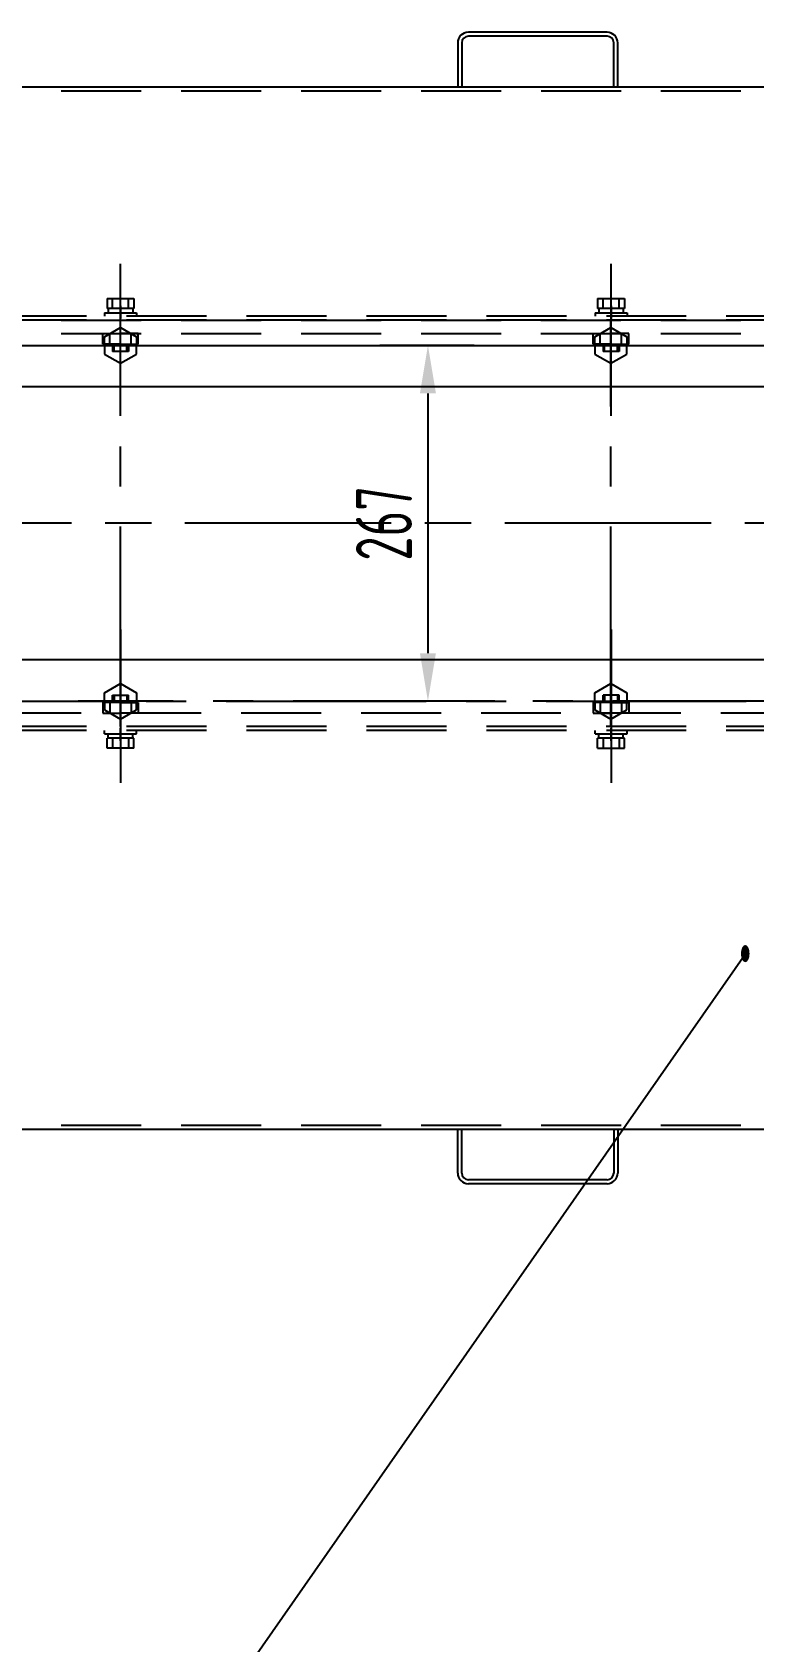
# Model space of a CAD drawing. Header units: millimetres. Extents: x 157 to 5197, y -35 to 3664.
# Drawn here: x 934 to 1476, y 1607 to 2815 of the extents above; entities that cross this region are included whole.
import ezdxf
from ezdxf.enums import TextEntityAlignment as Align

# ---------------------------------------------------------------- set-up
doc = ezdxf.new("R2010")
doc.units = ezdxf.units.MM
doc.header["$LTSCALE"] = 120
doc.linetypes.add('F', pattern=[0.75, 0.5, -0.25])
doc.linetypes.add('G', pattern=[2, 1.25, -0.25, 0.25, -0.25])
for name, color, linetype in [('01', 7, 'Continuous'), ('02', 1, 'Continuous'), ('04', 2, 'F'), ('05', 4, 'G'), ('08', 1, 'Continuous')]:
    doc.layers.add(name, color=color, linetype=linetype)
doc.styles.get("Standard").update_dxf_attribs({"font": 'isocp', "width": 0.707, "bigfont": 'intecad.shx'})
doc.dimstyles.new('INTE', dxfattribs={"dimscale": 12, "dimtxt": 3.5, "dimasz": 3, "dimexe": 3, "dimexo": 0, "dimgap": 1, "dimtad": 1, "dimdec": 3, "dimdsep": 46, "dimtxsty": 'Standard', "dimcen": 0, "dimclrd": 1, "dimclre": 1, "dimclrt": 3, "dimadec": 0, "dimazin": 0, "dimtfac": 1, "dimtdec": 3, "dimtmove": 0, "dimatfit": 0, "dimfxl": 0, "dimarcsym": 0})

# ---------------------------------------------------------------- blocks, each defined once
blk = doc.blocks.new('ertert')
at = {"layer": '01'}
for p, q in [((21107.7, 5611.3), (21412.7, 5611.3)), ((21107.7, 5601.3), (21107.7, 5611.3)), ((21412.7, 5611.3), (21412.7, 5601.3)), ((21107.7, 5601.3), (21412.7, 5601.3)), ((21107.7, 4586.3), (21107.7, 4592.3)), ((21412.7, 4592.3), (21412.7, 4586.3)), ((21412.7, 4586.3), (21107.7, 4586.3))]:
    blk.add_line(p, q, dxfattribs=at)
at = {"layer": '01', "color": 7, "linetype": 'Continuous'}
for p, q in [((21120.2, 5478.8), (21113.3, 5466.8)), ((21126.7, 5478.8), (21120.2, 5478.8)), ((21126.7, 5478.8), (21133.1, 5478.8)), ((21133.1, 5478.8), (21140, 5466.8)), ((21387.2, 5478.8), (21380.3, 5466.8)), ((21393.7, 5478.8), (21387.2, 5478.8)), ((21393.7, 5478.8), (21400.1, 5478.8)), ((21400.1, 5478.8), (21407, 5466.8)), ((21113.3, 5466.8), (21120.2, 5454.8)), ((21140, 5466.8), (21133.1, 5454.8)), ((21380.3, 5466.8), (21387.2, 5454.8)), ((21407, 5466.8), (21400.1, 5454.8)), ((21120.2, 5454.8), (21126.7, 5454.8)), ((21133.1, 5454.8), (21126.7, 5454.8)), ((21387.2, 5454.8), (21393.7, 5454.8)), ((21400.1, 5454.8), (21393.7, 5454.8)), ((21120.2, 5110.8), (21113.3, 5098.8)), ((21126.7, 5110.8), (21120.2, 5110.8)), ((21126.7, 5110.8), (21133.1, 5110.8)), ((21133.1, 5110.8), (21140, 5098.8)), ((21387.2, 5110.8), (21380.3, 5098.8)), ((21393.7, 5110.8), (21387.2, 5110.8)), ((21393.7, 5110.8), (21400.1, 5110.8)), ((21400.1, 5110.8), (21407, 5098.8)), ((21113.3, 5098.8), (21120.2, 5086.8)), ((21140, 5098.8), (21133.1, 5086.8)), ((21380.3, 5098.8), (21387.2, 5086.8)), ((21407, 5098.8), (21400.1, 5086.8)), ((21120.2, 5086.8), (21126.7, 5086.8)), ((21133.1, 5086.8), (21126.7, 5086.8)), ((21387.2, 5086.8), (21393.7, 5086.8)), ((21400.1, 5086.8), (21393.7, 5086.8)), ((21120.2, 4742.8), (21113.3, 4730.8)), ((21126.7, 4742.8), (21120.2, 4742.8)), ((21126.7, 4742.8), (21133.1, 4742.8)), ((21133.1, 4742.8), (21140, 4730.8)), ((21387.2, 4742.8), (21380.3, 4730.8)), ((21393.7, 4742.8), (21387.2, 4742.8)), ((21393.7, 4742.8), (21400.1, 4742.8)), ((21400.1, 4742.8), (21407, 4730.8)), ((21113.3, 4730.8), (21120.2, 4718.8)), ((21140, 4730.8), (21133.1, 4718.8)), ((21380.3, 4730.8), (21387.2, 4718.8)), ((21407, 4730.8), (21400.1, 4718.8)), ((21120.2, 4718.8), (21126.7, 4718.8)), ((21133.1, 4718.8), (21126.7, 4718.8)), ((21387.2, 4718.8), (21393.7, 4718.8)), ((21400.1, 4718.8), (21393.7, 4718.8))]:
    blk.add_line(p, q, dxfattribs=at)
at = {"layer": '04', "color": 2, "linetype": 'F'}
for p, q in [((21107.7, 4592.3), (21107.7, 5601.3)), ((21117.7, 4596.3), (21117.7, 5601.3)), ((21154.2, 5551.3), (21154.2, 5601.3)), ((21160.2, 5551.3), (21160.2, 5601.3)), ((21257.2, 5551.3), (21257.2, 5601.3)), ((21263.2, 5551.3), (21263.2, 5601.3)), ((21360.2, 5551.3), (21360.2, 5601.3)), ((21366.2, 5551.3), (21366.2, 5601.3)), ((21402.7, 5601.3), (21402.7, 4596.3)), ((21412.7, 5601.3), (21412.7, 4592.3)), ((21154.2, 5551.3), (21160.2, 5551.3)), ((21263.2, 5551.3), (21257.2, 5551.3)), ((21366.2, 5551.3), (21360.2, 5551.3)), ((21125.7, 5480.1), (21117.7, 5480.1)), ((21117.7, 5480.1), (21117.7, 5466.8)), ((21125.7, 5474.8), (21117.7, 5474.8)), ((21125.7, 5466.8), (21125.7, 5480.1)), ((21394.7, 5466.8), (21394.7, 5480.1)), ((21394.7, 5480.1), (21402.7, 5480.1)), ((21394.7, 5474.8), (21402.7, 5474.8)), ((21402.7, 5480.1), (21402.7, 5466.8)), ((21122.2, 5466.8), (21112.1, 5466.8)), ((21117.7, 5453.4), (21117.7, 5466.8)), ((21125.7, 5466.8), (21125.7, 5453.4)), ((21393.6, 5466.8), (21403.7, 5466.8)), ((21394.7, 5466.8), (21394.7, 5453.4)), ((21402.7, 5453.4), (21402.7, 5466.8)), ((21125.7, 5458.8), (21117.7, 5458.8)), ((21125.7, 5453.4), (21117.7, 5453.4)), ((21394.7, 5458.8), (21402.7, 5458.8)), ((21394.7, 5453.4), (21402.7, 5453.4)), ((21125.7, 5112.1), (21117.7, 5112.1)), ((21117.7, 5112.1), (21117.7, 5098.8)), ((21125.7, 5098.8), (21125.7, 5112.1)), ((21394.7, 5098.8), (21394.7, 5112.1)), ((21394.7, 5112.1), (21402.7, 5112.1)), ((21402.7, 5112.1), (21402.7, 5098.8)), ((21122.2, 5098.8), (21112.1, 5098.8)), ((21125.7, 5106.8), (21117.7, 5106.8)), ((21117.7, 5085.4), (21117.7, 5098.8)), ((21125.7, 5098.8), (21125.7, 5085.4)), ((21393.6, 5098.8), (21403.7, 5098.8)), ((21394.7, 5106.8), (21402.7, 5106.8)), ((21394.7, 5098.8), (21394.7, 5085.4)), ((21402.7, 5085.4), (21402.7, 5098.8)), ((21125.7, 5090.8), (21117.7, 5090.8)), ((21125.7, 5085.4), (21117.7, 5085.4)), ((21394.7, 5090.8), (21402.7, 5090.8)), ((21394.7, 5085.4), (21402.7, 5085.4)), ((21125.7, 4744.1), (21117.7, 4744.1)), ((21117.7, 4744.1), (21117.7, 4730.8)), ((21125.7, 4738.8), (21117.7, 4738.8)), ((21125.7, 4730.8), (21125.7, 4744.1)), ((21394.7, 4730.8), (21394.7, 4744.1)), ((21394.7, 4744.1), (21402.7, 4744.1)), ((21394.7, 4738.8), (21402.7, 4738.8)), ((21402.7, 4744.1), (21402.7, 4730.8)), ((21126.7, 4730.8), (21116.6, 4730.8)), ((21117.7, 4717.4), (21117.7, 4730.8)), ((21125.7, 4722.8), (21117.7, 4722.8)), ((21125.7, 4730.8), (21125.7, 4717.4)), ((21393.6, 4730.8), (21403.7, 4730.8)), ((21394.7, 4730.8), (21394.7, 4717.4)), ((21394.7, 4722.8), (21402.7, 4722.8)), ((21402.7, 4717.4), (21402.7, 4730.8)), ((21125.7, 4717.4), (21117.7, 4717.4)), ((21394.7, 4717.4), (21402.7, 4717.4)), ((21157.7, 4596.3), (21107.7, 4596.3)), ((21362.7, 4596.3), (21157.7, 4596.3)), ((21412.7, 4596.3), (21362.7, 4596.3))]:
    blk.add_line(p, q, dxfattribs=at)
at = {"layer": '05'}
for p, q in [((21260.2, 4548.4), (21260.2, 5639)), ((21126.7, 5479.3), (21126.7, 5454)), ((21393.7, 5479.3), (21393.7, 5454)), ((21112.8, 5466.8), (21140.6, 5466.8)), ((21379.7, 5466.8), (21407.5, 5466.8)), ((21126.7, 5111.3), (21126.7, 5086)), ((21393.7, 5111.3), (21393.7, 5086)), ((21112.7, 5098.8), (21140.5, 5098.8)), ((21379.7, 5098.8), (21407.5, 5098.8)), ((21126.7, 4743.3), (21126.7, 4718)), ((21393.7, 4743.3), (21393.7, 4718)), ((21112.7, 4730.8), (21140.5, 4730.8)), ((21379.7, 4730.8), (21407.5, 4730.8)), ((21196.7, 4604.7), (21196.7, 4569.9)), ((21323.7, 4610.1), (21323.7, 4569.6))]:
    blk.add_line(p, q, dxfattribs=at)
at = {"layer": '05', "color": 142, "linetype": 'G'}
for p, q in [((21126.7, 4707.3), (21126.7, 5498.6)), ((21393.7, 5498.6), (21393.7, 4707.3)), ((21107.7, 5466.8), (21412.7, 5466.8)), ((21107.7, 5098.8), (21412.7, 5098.8)), ((21107.7, 4730.8), (21412.7, 4730.8))]:
    blk.add_line(p, q, dxfattribs=at)
blk = doc.blocks.new('*D277')
at = {"layer": '08', "color": 1, "lineweight": -2}
for p, q in [((-5437.8, 6379.4), (-5437.8, 6465.5)), ((-5170.8, 6394.9), (-5170.8, 6465.5)), ((-5206.8, 6429.5), (-5401.8, 6429.5))]:
    blk.add_line(p, q, dxfattribs=at)
at = {"layer": '08', "color": 1}
for points in [[(-5401.8, 6435.5), (-5401.8, 6423.5), (-5437.8, 6429.5)], [(-5206.8, 6435.5), (-5206.8, 6423.5), (-5170.8, 6429.5)]]:
    blk.add_solid(points, dxfattribs=at)
at = {"layer": 'Defpoints', "color": 0}
for p in [(-5437.8, 6429.5), (-5170.8, 6394.9), (-5437.8, 6379.4)]:
    blk.add_point(p, dxfattribs=at)
at = {"layer": '08', "color": 3, "insert": (-5304.3, 6462.5), "char_height": 42, "attachment_point": 5}
blk.add_mtext('267', dxfattribs=at)
blk = doc.blocks.new('kmn')
at = {"layer": '01'}
for p, q in [((-5758.8239, 6791.65), (-5758.8239, 5785.65)), ((-5406.8239, 5785.65), (-5406.8239, 6791.65)), ((-5201.8239, 5785.65), (-5201.8239, 6791.65)), ((-4976.8239, 6791.65), (-4976.8239, 5785.65)), ((-5791.8239, 6407.15), (-5758.8239, 6407.15)), ((-5791.8239, 6404.15), (-5758.8239, 6404.15)), ((-4943.8239, 6407.15), (-4976.8239, 6407.15)), ((-4943.8239, 6404.15), (-4976.8239, 6404.15)), ((-5799.8239, 6295.15), (-5799.8239, 6399.15)), ((-5796.8239, 6295.15), (-5796.8239, 6399.15)), ((-4938.8239, 6295.15), (-4938.8239, 6399.15)), ((-4935.8239, 6295.15), (-4935.8239, 6399.15)), ((-5758.8239, 6290.15), (-5791.8239, 6290.15)), ((-5758.8239, 6287.15), (-5791.8239, 6287.15)), ((-4976.8239, 6290.15), (-4943.8239, 6290.15)), ((-4976.8239, 6287.15), (-4943.8239, 6287.15))]:
    blk.add_line(p, q, dxfattribs=at)
for centre, radius, start, end in [((-5791.8239, 6399.15), 8, 90, 180), ((-5791.8239, 6399.15), 5, 90, 180), ((-4943.8239, 6399.15), 8, 0, 90), ((-4943.8239, 6399.15), 5, 0, 90), ((-5791.8239, 6295.15), 8, 180, 270), ((-5791.8239, 6295.15), 5, 180, 270), ((-4943.8239, 6295.15), 8, 270, 0), ((-4943.8239, 6295.15), 5, 270, 0)]:
    blk.add_arc(centre, radius, start, end, dxfattribs=at)
at = {"layer": '04', "color": 2, "linetype": 'F'}
for p, q in [((-5755.8239, 6794.65), (-5755.8239, 5785.65)), ((-5459.8239, 5785.65), (-5459.8239, 6794.65)), ((-5456.8239, 5785.65), (-5456.8239, 6794.65)), ((-5151.8239, 5785.65), (-5151.8239, 6791.65)), ((-5148.8239, 5785.65), (-5148.8239, 6791.65)), ((-4979.8239, 6794.65), (-4979.8239, 5785.65)), ((-5472.9239, 6650.135), (-5472.9239, 6670.165)), ((-5472.9239, 6670.165), (-5465.4239, 6670.165)), ((-5465.4239, 6650.135), (-5465.4239, 6670.165)), ((-5465.4239, 6669.35), (-5462.3239, 6669.35)), ((-5462.3239, 6672.15), (-5462.3239, 6648.15)), ((-5462.3239, 6672.15), (-5459.8239, 6672.15)), ((-5146.3239, 6672.15), (-5148.8239, 6672.15)), ((-5146.3239, 6672.15), (-5146.3239, 6648.15)), ((-5143.2239, 6669.35), (-5146.3239, 6669.35)), ((-5143.2239, 6650.135), (-5143.2239, 6670.165)), ((-5135.7239, 6670.165), (-5143.2239, 6670.165)), ((-5135.7239, 6670.165), (-5135.7239, 6650.135)), ((-5465.4239, 6666.15), (-5472.9239, 6666.15)), ((-5467.5206, 6660.15), (-5458.0123, 6660.15)), ((-5438.8239, 6666.15), (-5433.2239, 6666.15)), ((-5433.2239, 6664.95), (-5438.8239, 6664.95)), ((-5433.2239, 6655.35), (-5438.8239, 6655.35)), ((-5433.2239, 6666.15), (-5433.2239, 6654.15)), ((-5175.4239, 6654.15), (-5175.4239, 6666.15)), ((-5169.8239, 6666.15), (-5175.4239, 6666.15)), ((-5175.4239, 6664.95), (-5169.8239, 6664.95)), ((-5175.4239, 6655.35), (-5169.8239, 6655.35)), ((-5141.1272, 6660.15), (-5150.6355, 6660.15)), ((-5143.2239, 6666.15), (-5135.7239, 6666.15)), ((-5465.4239, 6654.15), (-5472.9239, 6654.15)), ((-5472.9239, 6650.135), (-5465.4239, 6650.135)), ((-5465.4239, 6650.95), (-5462.3239, 6650.95)), ((-5462.3239, 6648.15), (-5459.8239, 6648.15)), ((-5438.8239, 6654.15), (-5433.2239, 6654.15)), ((-5169.8239, 6654.15), (-5175.4239, 6654.15)), ((-5146.3239, 6648.15), (-5148.8239, 6648.15)), ((-5143.2239, 6650.95), (-5146.3239, 6650.95)), ((-5143.2239, 6654.15), (-5135.7239, 6654.15)), ((-5135.7239, 6650.135), (-5143.2239, 6650.135)), ((-5472.9239, 6302.165), (-5465.4239, 6302.165)), ((-5472.9239, 6302.165), (-5472.9239, 6282.135)), ((-5465.4239, 6298.15), (-5472.9239, 6298.15)), ((-5467.5206, 6292.15), (-5458.0123, 6292.15)), ((-5465.4239, 6282.135), (-5465.4239, 6302.165)), ((-5465.4239, 6301.35), (-5462.3239, 6301.35)), ((-5462.3239, 6304.15), (-5459.8239, 6304.15)), ((-5462.3239, 6304.15), (-5462.3239, 6280.15)), ((-5438.8239, 6298.15), (-5433.2239, 6298.15)), ((-5433.2239, 6296.95), (-5438.8239, 6296.95)), ((-5433.2239, 6286.15), (-5433.2239, 6298.15)), ((-5169.8239, 6298.15), (-5175.4239, 6298.15)), ((-5175.4239, 6286.15), (-5175.4239, 6298.15)), ((-5175.4239, 6296.95), (-5169.8239, 6296.95)), ((-5141.1272, 6292.15), (-5150.6355, 6292.15)), ((-5146.3239, 6304.15), (-5148.8239, 6304.15)), ((-5146.3239, 6304.15), (-5146.3239, 6280.15)), ((-5143.2239, 6301.35), (-5146.3239, 6301.35)), ((-5143.2239, 6282.135), (-5143.2239, 6302.165)), ((-5135.7239, 6302.165), (-5143.2239, 6302.165)), ((-5143.2239, 6298.15), (-5135.7239, 6298.15)), ((-5135.7239, 6302.165), (-5135.7239, 6282.135)), ((-5465.4239, 6286.15), (-5472.9239, 6286.15)), ((-5472.9239, 6282.135), (-5465.4239, 6282.135)), ((-5465.4239, 6282.95), (-5462.3239, 6282.95)), ((-5462.3239, 6280.15), (-5459.8239, 6280.15)), ((-5433.2239, 6287.35), (-5438.8239, 6287.35)), ((-5438.8239, 6286.15), (-5433.2239, 6286.15)), ((-5175.4239, 6287.35), (-5169.8239, 6287.35)), ((-5169.8239, 6286.15), (-5175.4239, 6286.15)), ((-5146.3239, 6280.15), (-5148.8239, 6280.15)), ((-5143.2239, 6282.95), (-5146.3239, 6282.95)), ((-5143.2239, 6286.15), (-5135.7239, 6286.15)), ((-5135.7239, 6282.135), (-5143.2239, 6282.135))]:
    blk.add_line(p, q, dxfattribs=at)
at = {"layer": '05'}
for p, q in [((-5437.8239, 6820.815), (-5437.8239, 5880.306)), ((-5170.8239, 6820.815), (-5170.8239, 5880.306)), ((-5384.0612, 6660.15), (-5498.9979, 6660.15)), ((-5223.5866, 6660.15), (-5109.6498, 6660.15)), ((-5384.0612, 6292.15), (-5498.9979, 6292.15)), ((-5223.5866, 6292.15), (-5109.6498, 6292.15))]:
    blk.add_line(p, q, dxfattribs=at)
at = {"layer": '01'}
blk.add_blockref('ertert', (-26564.4824, 1193.3785), dxfattribs=at)
at = {"layer": '08'}
dim = blk.add_linear_dim(base=(-5437.8239, 6429.5019), p1=(-5170.8239, 6394.9359), p2=(-5437.8239, 6379.4407), dimstyle='INTE', dxfattribs=at)
dim.commit()
dim.dimension.update_dxf_attribs({"geometry": '*D277', "text_midpoint": (-5304.3239, 6462.506)})

msp = doc.modelspace()

# ---------------------------------------------------------------- linework, layer by layer
at = {"layer": '02'}
msp.add_line((1469.3675, 2123.2191), (997.8786, 1447.8378), dxfattribs=at)
at = {"layer": '05'}
msp.add_line((2403.8317, 2446.7029), (613.6202, 2446.7029), dxfattribs=at)

# ---------------------------------------------------------------- block references
at = {"layer": '01', "color": 7, "linetype": 'Continuous', "rotation": 90}
msp.add_blockref('kmn', (7660.8024, 7751.0267), dxfattribs=at)

# ---------------------------------------------------------------- texts
at = {"layer": '02', "width": 0.605172}
msp.add_text('\\M+5A1F1', height=12, dxfattribs=at).set_placement((1465.7675, 2117.2191), (1472.9675, 2117.2191), align=Align.FIT)

doc.saveas('drawing.dxf')
